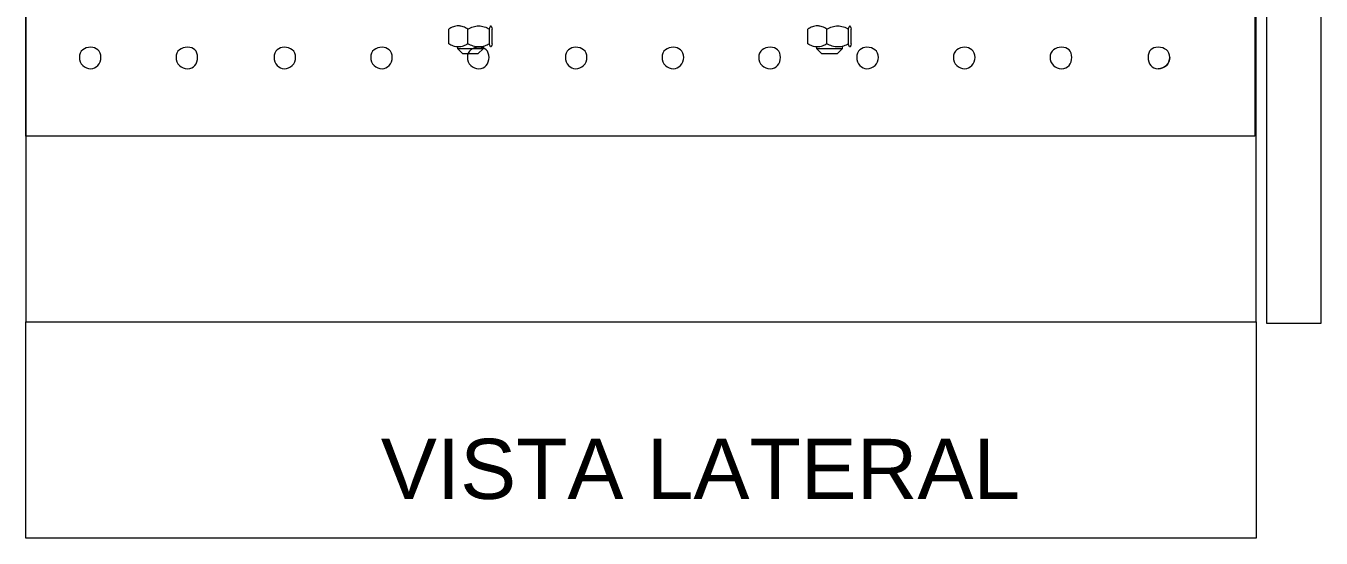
# Model space of a CAD drawing. Header units: millimetres. Extents: x 1004 to 59588, y 686 to 38112.
# Drawn here: x 45019 to 45618, y 35980 to 36217 of the extents above; entities that cross this region are included whole.
import ezdxf

# ---------------------------------------------------------------- set-up
doc = ezdxf.new("R2010")
doc.units = ezdxf.units.MM
doc.layers.add('PDF4_Geometry', color=7, linetype='Continuous')
doc.layers.add('PDF4_Text', color=7, linetype='Continuous')
doc.styles.add('PDF Arial', font='arial.ttf')

msp = doc.modelspace()

# ---------------------------------------------------------------- linework, layer by layer
at = {"color": 7, "linetype": 'Continuous', "lineweight": 15}
for p, q in [((45214.94, 36209), (45214.94, 36215.8)), ((45223.82, 36209), (45223.82, 36215.8)), ((45233.84, 36209), (45233.84, 36215.8)), ((45234.97, 36209), (45234.97, 36215.8)), ((45380.94, 36209), (45380.94, 36215.8)), ((45389.82, 36209), (45389.82, 36215.8)), ((45399.84, 36209), (45399.84, 36215.8)), ((45400.97, 36209), (45400.97, 36215.8)), ((45218.96, 36207.59), (45218.96, 36206.8)), ((45218.96, 36206.8), (45221.46, 36204.3)), ((45218.96, 36206.8), (45224.96, 36206.8)), ((45224.96, 36206.8), (45230.96, 36206.8)), ((45228.46, 36204.3), (45230.96, 36206.8)), ((45230.96, 36206.8), (45230.96, 36207.88)), ((45384.96, 36207.59), (45384.96, 36206.8)), ((45384.96, 36206.8), (45387.46, 36204.3)), ((45384.96, 36206.8), (45390.96, 36206.8)), ((45390.96, 36206.8), (45396.96, 36206.8)), ((45394.46, 36204.3), (45396.96, 36206.8)), ((45396.96, 36206.8), (45396.96, 36207.88)), ((45224.96, 36204.3), (45221.46, 36204.3)), ((45228.46, 36204.3), (45224.96, 36204.3)), ((45390.96, 36204.3), (45387.46, 36204.3)), ((45394.46, 36204.3), (45390.96, 36204.3))]:
    msp.add_line(p, q, dxfattribs=at)
for points, knots in [([(45223.82, 36215.8), (45223.47, 36216.01), (45223.12, 36216.21), (45222.4, 36216.57), (45222.03, 36216.73), (45221.29, 36216.99), (45220.92, 36217.09), (45220.35, 36217.2), (45220.15, 36217.23), (45219.77, 36217.26), (45219.57, 36217.27), (45218.6, 36217.27), (45217.84, 36217.12), (45216.72, 36216.73), (45216.35, 36216.57), (45215.63, 36216.21), (45215.28, 36216.01), (45214.94, 36215.8)], [0, 0, 0, 0, 0.125, 0.125, 0.25, 0.25, 0.375, 0.375, 0.4375, 0.4375, 0.5, 0.5, 0.75, 0.75, 0.875, 0.875, 1, 1, 1, 1]), ([(45223.82, 36215.8), (45224.6, 36216.23), (45225.4, 36216.59), (45226.65, 36216.98), (45227.07, 36217.09), (45227.93, 36217.23), (45228.37, 36217.27), (45229.68, 36217.27), (45230.54, 36217.13), (45232.24, 36216.6), (45233.05, 36216.23), (45233.84, 36215.8)], [0, 0, 0, 0, 0.25, 0.25, 0.375, 0.375, 0.5, 0.5, 0.75, 0.75, 1, 1, 1, 1]), ([(45233.84, 36215.8), (45233.93, 36216.23), (45234.02, 36216.59), (45234.16, 36216.98), (45234.2, 36217.09), (45234.3, 36217.23), (45234.35, 36217.27), (45234.5, 36217.27), (45234.6, 36217.13), (45234.79, 36216.6), (45234.88, 36216.23), (45234.97, 36215.8)], [0, 0, 0, 0, 0.25, 0.25, 0.375, 0.375, 0.5, 0.5, 0.75, 0.75, 1, 1, 1, 1]), ([(45389.82, 36215.8), (45389.47, 36216.01), (45389.12, 36216.21), (45388.4, 36216.57), (45388.03, 36216.73), (45387.29, 36216.99), (45386.92, 36217.09), (45386.35, 36217.2), (45386.15, 36217.23), (45385.77, 36217.26), (45385.57, 36217.27), (45384.6, 36217.27), (45383.84, 36217.12), (45382.72, 36216.73), (45382.35, 36216.57), (45381.63, 36216.21), (45381.28, 36216.01), (45380.94, 36215.8)], [0, 0, 0, 0, 0.125, 0.125, 0.25, 0.25, 0.375, 0.375, 0.4375, 0.4375, 0.5, 0.5, 0.75, 0.75, 0.875, 0.875, 1, 1, 1, 1]), ([(45389.82, 36215.8), (45390.6, 36216.23), (45391.4, 36216.59), (45392.65, 36216.98), (45393.07, 36217.09), (45393.93, 36217.23), (45394.37, 36217.27), (45395.68, 36217.27), (45396.54, 36217.13), (45398.24, 36216.6), (45399.05, 36216.23), (45399.84, 36215.8)], [0, 0, 0, 0, 0.25, 0.25, 0.375, 0.375, 0.5, 0.5, 0.75, 0.75, 1, 1, 1, 1]), ([(45399.84, 36215.8), (45399.93, 36216.23), (45400.02, 36216.59), (45400.16, 36216.98), (45400.2, 36217.09), (45400.3, 36217.23), (45400.35, 36217.27), (45400.5, 36217.27), (45400.6, 36217.13), (45400.79, 36216.6), (45400.88, 36216.23), (45400.97, 36215.8)], [0, 0, 0, 0, 0.25, 0.25, 0.375, 0.375, 0.5, 0.5, 0.75, 0.75, 1, 1, 1, 1]), ([(45223.82, 36209), (45223.47, 36208.79), (45223.12, 36208.59), (45222.4, 36208.23), (45222.03, 36208.07), (45221.29, 36207.81), (45220.92, 36207.71), (45220.35, 36207.6), (45220.15, 36207.58), (45219.77, 36207.54), (45219.57, 36207.53), (45218.6, 36207.53), (45217.84, 36207.68), (45216.72, 36208.07), (45216.35, 36208.23), (45215.63, 36208.59), (45215.28, 36208.79), (45214.94, 36209)], [0, 0, 0, 0, 0.125, 0.125, 0.25, 0.25, 0.375, 0.375, 0.4375, 0.4375, 0.5, 0.5, 0.75, 0.75, 0.875, 0.875, 1, 1, 1, 1]), ([(45233.84, 36209), (45233.05, 36208.57), (45232.25, 36208.21), (45231.01, 36207.82), (45230.59, 36207.71), (45229.73, 36207.57), (45229.28, 36207.53), (45227.97, 36207.53), (45227.11, 36207.67), (45225.42, 36208.2), (45224.61, 36208.57), (45223.82, 36209)], [0, 0, 0, 0, 0.25, 0.25, 0.375, 0.375, 0.5, 0.5, 0.75, 0.75, 1, 1, 1, 1]), ([(45234.97, 36209), (45234.88, 36208.57), (45234.79, 36208.21), (45234.65, 36207.82), (45234.6, 36207.71), (45234.51, 36207.57), (45234.46, 36207.53), (45234.31, 36207.53), (45234.21, 36207.67), (45234.02, 36208.2), (45233.93, 36208.57), (45233.84, 36209)], [0, 0, 0, 0, 0.25, 0.25, 0.375, 0.375, 0.5, 0.5, 0.75, 0.75, 1, 1, 1, 1]), ([(45389.82, 36209), (45389.47, 36208.79), (45389.12, 36208.59), (45388.4, 36208.23), (45388.03, 36208.07), (45387.29, 36207.81), (45386.92, 36207.71), (45386.35, 36207.6), (45386.15, 36207.58), (45385.77, 36207.54), (45385.57, 36207.53), (45384.6, 36207.53), (45383.84, 36207.68), (45382.72, 36208.07), (45382.35, 36208.23), (45381.63, 36208.59), (45381.28, 36208.79), (45380.94, 36209)], [0, 0, 0, 0, 0.125, 0.125, 0.25, 0.25, 0.375, 0.375, 0.4375, 0.4375, 0.5, 0.5, 0.75, 0.75, 0.875, 0.875, 1, 1, 1, 1]), ([(45399.84, 36209), (45399.05, 36208.57), (45398.25, 36208.21), (45397.01, 36207.82), (45396.59, 36207.71), (45395.73, 36207.57), (45395.28, 36207.53), (45393.97, 36207.53), (45393.11, 36207.67), (45391.42, 36208.2), (45390.61, 36208.57), (45389.82, 36209)], [0, 0, 0, 0, 0.25, 0.25, 0.375, 0.375, 0.5, 0.5, 0.75, 0.75, 1, 1, 1, 1]), ([(45400.97, 36209), (45400.88, 36208.57), (45400.79, 36208.21), (45400.65, 36207.82), (45400.6, 36207.71), (45400.51, 36207.57), (45400.46, 36207.53), (45400.31, 36207.53), (45400.21, 36207.67), (45400.02, 36208.2), (45399.93, 36208.57), (45399.84, 36209)], [0, 0, 0, 0, 0.25, 0.25, 0.375, 0.375, 0.5, 0.5, 0.75, 0.75, 1, 1, 1, 1])]:
    msp.add_open_spline(points, degree=3, knots=knots, dxfattribs=at)
at = {"layer": 'PDF4_Geometry', "lineweight": 0}
for points in [[(45588.27, 37975.69), (45019.45, 37975.69), (45019.45, 36080.39), (45588.27, 36080.39)], [(45618.27, 37975.69), (45592.98, 37975.69), (45592.98, 36079.8), (45618.27, 36079.8)], [(45019.45, 36166.27), (45019.45, 36239.21), (45587.69, 36239.21), (45587.69, 36166.27)], [(45588.27, 35980.39), (45019.45, 35980.39), (45019.45, 36080.39), (45588.27, 36080.39)]]:
    msp.add_lwpolyline(points, close=True, dxfattribs=at)
msp.add_lwpolyline([(45542.98, 36197.45, 0.416667), (45548.27, 36202.74, -0.416667)], format="xyb", close=True, dxfattribs=at)
for centre, start, end in [((45049.43, 36202.72), 179.76027, 270.23973), ((45094.13, 36202.72), 179.76027, 270.23973), ((45138.88, 36202.72), 269.76027, 0.23973), ((45184.13, 36202.72), 179.76027, 270.23973), ((45228.84, 36202.72), 179.76027, 270.23973), ((45273.59, 36202.72), 269.76027, 0.23973), ((45318.84, 36202.72), 179.76027, 270.23973), ((45363.55, 36202.72), 179.76027, 270.23973), ((45408.3, 36202.72), 269.76027, 0.23973), ((45453.55, 36202.72), 179.76027, 270.23973), ((45498.25, 36202.72), 179.76027, 270.23973)]:
    msp.add_arc(centre, 5.27, start, end, dxfattribs=at)
for points in [[(45049.45, 36207.45), (45046.51, 36207.45), (45044.16, 36205.69), (45044.16, 36202.74)], [(45054.16, 36202.74), (45054.16, 36205.69), (45051.8, 36207.45), (45049.45, 36207.45)], [(45094.16, 36207.45), (45091.21, 36207.45), (45088.86, 36205.69), (45088.86, 36202.74)], [(45098.86, 36202.74), (45098.86, 36205.69), (45097.1, 36207.45), (45094.16, 36207.45)], [(45138.86, 36207.45), (45136.51, 36207.45), (45134.16, 36205.69), (45134.16, 36202.74)], [(45144.16, 36202.74), (45144.16, 36205.69), (45141.8, 36207.45), (45138.86, 36207.45)], [(45184.16, 36207.45), (45181.21, 36207.45), (45178.86, 36205.69), (45178.86, 36202.74)], [(45188.86, 36202.74), (45188.86, 36205.69), (45186.51, 36207.45), (45184.16, 36207.45)], [(45228.86, 36207.45), (45225.92, 36207.45), (45223.57, 36205.69), (45223.57, 36202.74)], [(45233.57, 36202.74), (45233.57, 36205.69), (45231.8, 36207.45), (45228.86, 36207.45)], [(45273.57, 36207.45), (45271.21, 36207.45), (45268.86, 36205.69), (45268.86, 36202.74)], [(45278.86, 36202.74), (45278.86, 36205.69), (45276.51, 36207.45), (45273.57, 36207.45)], [(45318.86, 36207.45), (45315.92, 36207.45), (45313.57, 36205.69), (45313.57, 36202.74)], [(45323.57, 36202.74), (45323.57, 36205.69), (45321.21, 36207.45), (45318.86, 36207.45)], [(45363.57, 36207.45), (45360.63, 36207.45), (45358.27, 36205.69), (45358.27, 36202.74)], [(45368.27, 36202.74), (45368.27, 36205.69), (45366.51, 36207.45), (45363.57, 36207.45)], [(45408.27, 36207.45), (45405.92, 36207.45), (45403.57, 36205.69), (45403.57, 36202.74)], [(45413.57, 36202.74), (45413.57, 36205.69), (45411.21, 36207.45), (45408.27, 36207.45)], [(45453.57, 36207.45), (45450.63, 36207.45), (45448.27, 36205.69), (45448.27, 36202.74)], [(45458.27, 36202.74), (45458.27, 36205.69), (45455.92, 36207.45), (45453.57, 36207.45)], [(45498.27, 36207.45), (45495.33, 36207.45), (45492.98, 36205.69), (45492.98, 36202.74)], [(45502.98, 36202.74), (45502.98, 36205.69), (45501.21, 36207.45), (45498.27, 36207.45)], [(45542.98, 36207.45), (45540.04, 36207.45), (45538.27, 36205.69), (45538.27, 36202.74)], [(45542.98, 36207.45), (45540.04, 36207.45), (45538.27, 36205.69), (45538.27, 36202.74)], [(45548.27, 36202.74), (45548.27, 36205.69), (45545.92, 36207.45), (45542.98, 36207.45)], [(45548.27, 36202.74), (45548.27, 36205.69), (45545.92, 36207.45), (45542.98, 36207.45)], [(45049.45, 36197.45), (45051.8, 36197.45), (45054.16, 36199.8), (45054.16, 36202.74)], [(45094.16, 36197.45), (45097.1, 36197.45), (45098.86, 36199.8), (45098.86, 36202.74)], [(45134.16, 36202.74), (45134.16, 36199.8), (45136.51, 36197.45), (45138.86, 36197.45)], [(45184.16, 36197.45), (45186.51, 36197.45), (45188.86, 36199.8), (45188.86, 36202.74)], [(45228.86, 36197.45), (45231.8, 36197.45), (45233.57, 36199.8), (45233.57, 36202.74)], [(45268.86, 36202.74), (45268.86, 36199.8), (45271.21, 36197.45), (45273.57, 36197.45)], [(45318.86, 36197.45), (45321.21, 36197.45), (45323.57, 36199.8), (45323.57, 36202.74)], [(45363.57, 36197.45), (45366.51, 36197.45), (45368.27, 36199.8), (45368.27, 36202.74)], [(45403.57, 36202.74), (45403.57, 36199.8), (45405.92, 36197.45), (45408.27, 36197.45)], [(45453.57, 36197.45), (45455.92, 36197.45), (45458.27, 36199.8), (45458.27, 36202.74)], [(45498.27, 36197.45), (45501.21, 36197.45), (45502.98, 36199.8), (45502.98, 36202.74)], [(45538.27, 36202.74), (45538.27, 36199.8), (45540.04, 36197.45), (45542.98, 36197.45)], [(45538.27, 36202.74), (45538.27, 36199.8), (45540.04, 36197.45), (45542.98, 36197.45)]]:
    msp.add_open_spline(points, degree=3, dxfattribs=at)

# ---------------------------------------------------------------- texts
at = {"layer": 'PDF4_Text', "insert": (45183.55, 35998.12), "char_height": 27.7907, "attachment_point": 7, "style": 'PDF Arial'}
msp.add_mtext('VISTA LATERAL', dxfattribs=at)

doc.saveas('drawing.dxf')
